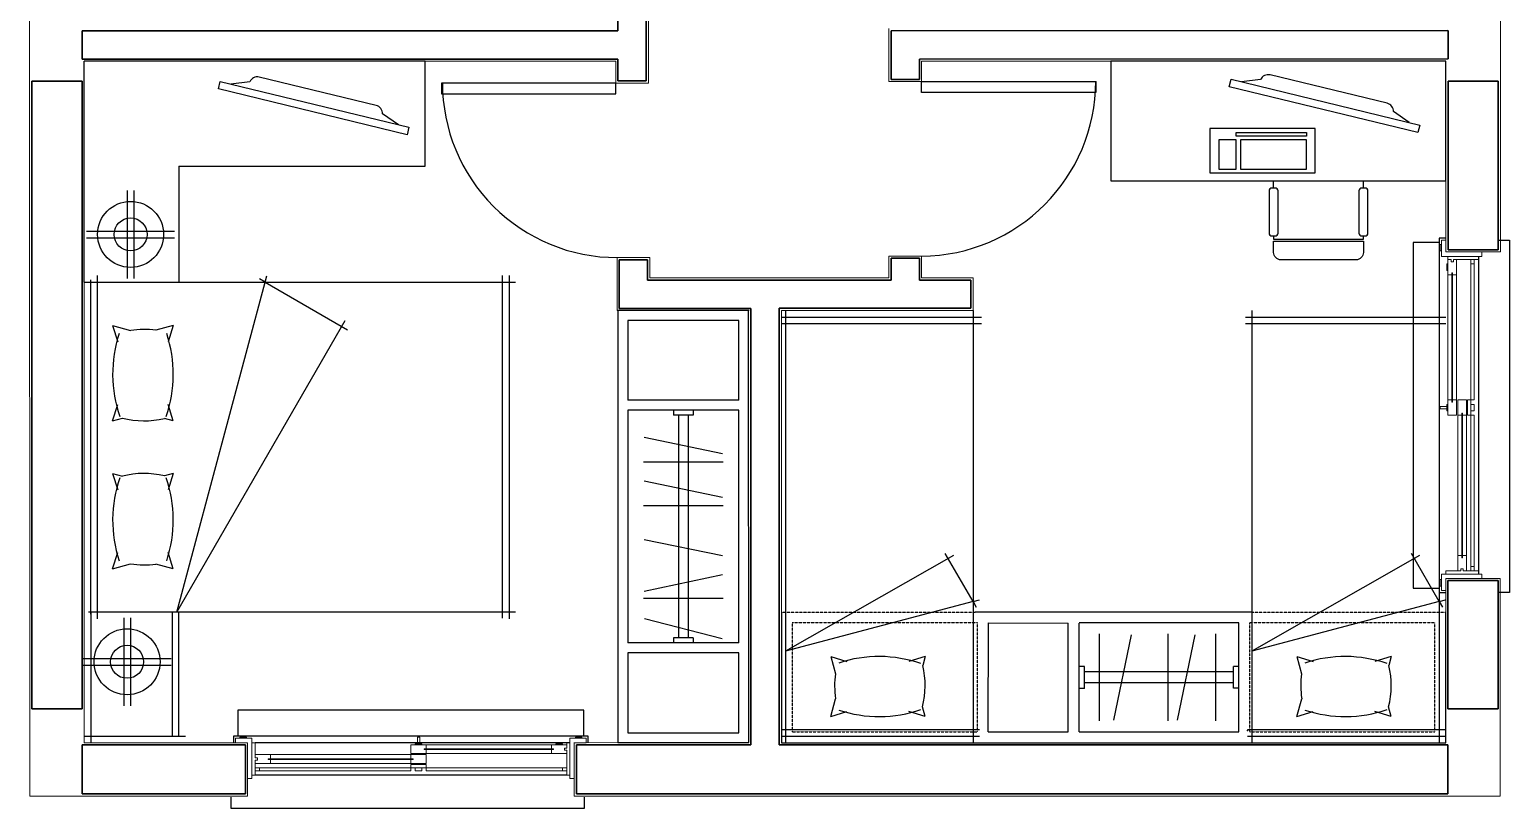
# Model space of a CAD drawing. Header units: millimetres. Extents: x -32319 to 9885, y 990 to 22164.
# Drawn here: x 2014 to 8807, y 990 to 4569 of the extents above; entities that cross this region are included whole.
import ezdxf

# ---------------------------------------------------------------- set-up
doc = ezdxf.new("R2010")
doc.units = ezdxf.units.MM
doc.linetypes.add('HIDDEN', pattern=[0.375, 0.25, -0.125])
doc.layers.add('door', color=53, linetype='Continuous')
doc.layers.add('furniture', color=34, linetype='Continuous')
for name, color, linetype, lineweight in [('plaster', 4, 'Continuous', 13), ('wall', 5, 'Continuous', 35), ('wind', 161, 'Continuous', 5)]:
    doc.layers.add(name, color=color, linetype=linetype, lineweight=lineweight)

msp = doc.modelspace()

# ---------------------------------------------------------------- linework, layer by layer
for p, q in [((8485, 3610.2), (8485, 1981.9)), ((8495, 3610.2), (8485, 3610.2)), ((8515, 3610.2), (8495, 3610.2)), ((8755.2, 3602), (8807.2, 3602)), ((8807.2, 3602), (8807.2, 1982)), ((8665, 3526.9), (8665, 2066.9)), ((8485, 1981.9), (8515, 1981.9)), ((8807.2, 1982), (8755.2, 1982)), ((4577.7, 1322.4), (2949.4, 1322.4)), ((2949.4, 1322.4), (2949.4, 1292.4)), ((4577.7, 1312.4), (4577.7, 1322.4)), ((4577.7, 1292.4), (4577.7, 1312.4))]:
    msp.add_line(p, q)
for points in [[(4494.4, 1292.4), (3049.4, 1292.4)], [(4479.4, 1142.4), (3049.4, 1142.4)], [(4559.6, 1042.3), (4559.6, 990.3), (2939.6, 990.3), (2939.6, 1042.3)]]:
    msp.add_lwpolyline(points)
at = {"layer": 'door'}
for p, q in [((3904.4, 4323.2), (3904.4, 4273.2)), ((4704.4, 4323.2), (3904.4, 4323.2)), ((4704.4, 4273.2), (4704.4, 4323.2)), ((6108.5, 4329.6), (6908.5, 4330)), ((6108.5, 4279.6), (6108.5, 4329.6)), ((6908.5, 4280), (6108.5, 4279.6)), ((6908.5, 4330), (6908.5, 4280)), ((3904.4, 4273.2), (4704.4, 4273.2))]:
    msp.add_line(p, q, dxfattribs=at)
for centre, radius, start, end in [((4710.3, 4322.8), 801.4, 179.97403, 270.00326), ((6103.9, 4332.7), 804.6, 270.33024, 359.89613)]:
    msp.add_arc(centre, radius, start, end, dxfattribs=at)
at = {"layer": 'furniture'}
for p, q in [((3829, 4423.2), (2264.3, 4423.1)), ((2264.5, 3408.2), (2264.3, 4423.1)), ((3829, 3941.7), (3829, 4423.2)), ((3605.1, 4219.9), (3067.6, 4350.3)), ((8245.8, 4230.1), (7708.3, 4360.4)), ((2880.5, 4296), (2888.8, 4330.1)), ((3746.5, 4085.9), (2880.5, 4296)), ((2888.8, 4330.1), (3754.8, 4120)), ((3024.3, 4329.4), (2936.8, 4318.4)), ((7521.2, 4306.1), (7529.5, 4340.2)), ((8387.2, 4096.1), (7521.2, 4306.1)), ((7529.5, 4340.2), (8395.5, 4130.2)), ((7665.1, 4339.5), (7577.6, 4328.6)), ((3706.7, 4131.7), (3633.9, 4181.5)), ((8347.5, 4141.8), (8274.7, 4191.7)), ((3754.8, 4120), (3746.5, 4085.9)), ((8395.5, 4130.2), (8387.2, 4096.1)), ((2699, 3941.8), (3829, 3941.8)), ((2699, 3941.8), (2699, 3408.2)), ((7724.5, 3840.8), (7724.5, 3874.3)), ((8137, 3840.8), (8137, 3874.4)), ((2462.1, 3830), (2462.1, 3425.8)), ((2492.4, 3830), (2492.4, 3425.8)), ((2275.2, 3643.1), (2679.4, 3643.1)), ((2275.2, 3612.7), (2679.4, 3612.7)), ((2264.5, 3408.2), (4245.1, 3408.2)), ((2294.8, 1882.3), (2294.8, 3418.3)), ((2325.2, 1862.1), (2325.2, 3438.5)), ((2688.9, 1892.4), (3095.1, 3408.2)), ((3095.1, 3408.2), (3068.8, 3423.3)), ((3095.1, 3408.2), (3102.9, 3437.4)), ((3095.1, 3408.2), (3473.1, 3189.9)), ((4184.5, 1864.2), (4184.5, 3439.2)), ((4214.8, 3438.5), (4214.8, 1862.1)), ((5314.8, 3277.9), (4714.8, 3277.9)), ((4714.8, 3277.9), (4714.8, 1292.6)), ((5314.8, 1292.6), (5314.7, 3277.9)), ((5486, 1292.3), (5486, 3278)), ((6344.9, 3278), (6344.9, 1292.3)), ((7625.8, 1292.3), (7625.8, 3278)), ((8484.7, 3278), (8484.7, 1292.3)), ((2394.9, 3209.4), (2477.6, 3186.5)), ((2394.9, 3209.4), (2418.5, 3133.8)), ((2673.4, 3209.4), (2593.4, 3187.3)), ((2673.4, 3209.4), (2649.8, 3133.8)), ((2688.9, 1892.4), (3462.5, 3232.2)), ((5269, 3232), (4760.7, 3232)), ((4760.7, 3232), (4760.7, 2865.4)), ((5464.8, 3247.8), (6384.3, 3247.8)), ((6384.3, 3217.5), (5464.8, 3217.5)), ((7595.5, 3247.7), (8515.1, 3247.7)), ((8515.1, 3217.3), (7595.5, 3217.3)), ((5269, 2865.4), (4760.7, 2865.4)), ((2394.9, 2771.2), (2418.5, 2846.8)), ((2673.4, 2771.2), (2649.8, 2846.8)), ((5269, 2819.5), (4760.7, 2819.5)), ((4760.7, 2819.5), (4760.7, 1750.9)), ((4969, 2819.5), (4969, 2796.6)), ((5060.7, 2796.6), (4969, 2796.6)), ((4991.9, 2796.6), (4991.9, 1773.8)), ((5037.8, 2796.6), (5037.8, 1773.8)), ((5060.7, 2819.5), (5060.7, 2796.6)), ((2394.9, 2771.2), (2439.6, 2783.6)), ((2673.4, 2771.2), (2632.4, 2782.6)), ((5194.4, 2619.8), (4835.3, 2693.9)), ((2394.9, 2529.3), (2439.6, 2517)), ((2394.9, 2529.3), (2418.5, 2453.7)), ((2673.4, 2529.3), (2632.4, 2518)), ((2673.4, 2529.3), (2649.8, 2453.7)), ((5198.2, 2581), (4831.5, 2581)), ((5194.4, 2419.1), (4835.3, 2493.2)), ((5198.2, 2380.3), (4831.5, 2380.3)), ((5194.4, 2151), (4835.3, 2225.1)), ((2394.9, 2091.2), (2418.5, 2166.8)), ((2394.9, 2091.2), (2477.6, 2114)), ((2673.4, 2091.2), (2593.4, 2113.3)), ((2673.4, 2091.2), (2649.8, 2166.8)), ((5486, 1713.7), (6256.1, 2153.2)), ((6344.9, 1941.4), (6217.4, 2162.2)), ((7625.8, 1713.7), (8396, 2153.2)), ((8484.7, 1941.4), (8357.3, 2162.2)), ((5194, 2064.3), (4835.7, 1986.3)), ((5198.2, 1955.5), (4831.5, 1955.5)), ((5486, 1713.7), (6346.8, 1941.9)), ((6344.9, 1941.4), (6373.9, 1949.2)), ((6344.9, 1941.4), (6359.9, 1915.4)), ((7625.8, 1713.7), (8486.7, 1941.9)), ((8484.7, 1941.4), (8513.7, 1949.2)), ((8484.7, 1941.4), (8499.7, 1915.4)), ((4245.1, 1892.4), (2284.7, 1892.4)), ((2294.8, 1892.4), (2294.8, 1292.4)), ((2446.1, 1866.1), (2446.1, 1461.9)), ((2476.4, 1866.1), (2476.4, 1461.9)), ((2668.7, 1892.4), (2668.7, 1322.7)), ((2699, 1322.7), (2699, 1892.4)), ((5192.4, 1770.3), (4837.2, 1861.3)), ((5464.9, 1892.2), (5464.9, 1292.2)), ((7625.8, 1892.3), (6354, 1892.3)), ((6414.9, 1342.3), (6415.1, 1842.3)), ((6415.1, 1842.3), (6781.7, 1842.2)), ((6781.5, 1342.2), (6781.7, 1842.2)), ((6831.5, 1342.1), (6831.7, 1842.1)), ((7565, 1342.3), (7565, 1842.3)), ((8515.2, 1292.4), (8515.2, 1892.4)), ((5060.7, 1773.8), (4969, 1773.8)), ((4969, 1773.8), (4969, 1750.9)), ((5060.7, 1773.8), (5060.7, 1750.9)), ((6924.7, 1392.3), (6924.7, 1792.3)), ((6990.8, 1396.4), (7071.7, 1788.2)), ((7241, 1392.3), (7241, 1792.3)), ((7283.4, 1396.4), (7364.2, 1788.2)), ((7460, 1392.3), (7460, 1792.3)), ((5269, 1750.9), (4760.7, 1750.9)), ((5269, 1705.1), (4760.7, 1705.1)), ((4760.7, 1705.1), (4760.7, 1338.4)), ((5269, 1338.4), (5269, 1705.1)), ((2259.1, 1679.2), (2663.3, 1679.2)), ((2259.1, 1648.9), (2663.3, 1648.9)), ((5691.4, 1688.3), (5713.3, 1609)), ((5691.4, 1688.3), (5766.2, 1664.9)), ((6125, 1688.3), (6050.2, 1664.9)), ((6125, 1688.3), (6113.8, 1647.6)), ((6856.5, 1642.1), (6831.5, 1642.1)), ((6856.5, 1542.1), (6856.5, 1642.1)), ((7565, 1642.3), (7540, 1642.3)), ((7540, 1542.3), (7540, 1642.3)), ((7831.3, 1688.3), (7906.1, 1664.9)), ((7831.3, 1688.3), (7853.1, 1609)), ((8264.9, 1688.3), (8190.1, 1664.9)), ((8264.9, 1688.3), (8253.7, 1647.6)), ((7540, 1617.3), (6856.5, 1617.3)), ((7540, 1567.3), (6856.5, 1567.3)), ((6856.5, 1542.1), (6831.5, 1542.1)), ((7565, 1542.3), (7540, 1542.3)), ((5691.4, 1412.6), (5714, 1494.5)), ((5691.4, 1412.6), (5766.2, 1436)), ((6125, 1412.6), (6050.2, 1436)), ((6125, 1412.6), (6112.8, 1456.9)), ((7831.3, 1412.6), (7853.9, 1494.5)), ((7831.3, 1412.6), (7906.1, 1436)), ((8264.9, 1412.6), (8190.1, 1436)), ((8264.9, 1412.6), (8252.6, 1456.9)), ((2264.5, 1322.7), (2729.4, 1322.7)), ((4714.8, 1292.6), (5314.8, 1292.6)), ((4760.7, 1338.4), (5269, 1338.4)), ((5464.9, 1352.3), (6374.9, 1352.3)), ((5464.9, 1322.3), (6374.9, 1322.3)), ((5464.9, 1292.2), (8515.2, 1292.3)), ((6414.9, 1342.3), (6781.5, 1342.3)), ((7604.7, 1352.3), (8514.7, 1352.3)), ((7604.7, 1322.3), (8514.7, 1322.3))]:
    msp.add_line(p, q, dxfattribs=at)
at = {"layer": 'furniture', "ltscale": 0.3}
for p, q in [((8365, 3590.2), (8365, 2001.9)), ((8485, 3590.2), (8365, 3590.2)), ((8365, 2001.9), (8485, 2001.9)), ((2969.4, 1442.4), (2969.4, 1322.4)), ((4557.7, 1442.4), (2969.4, 1442.4)), ((4557.7, 1322.4), (4557.7, 1442.4))]:
    msp.add_line(p, q, dxfattribs=at)
at = {"layer": 'furniture', "linetype": 'HIDDEN'}
for p, q in [((5464.9, 1892.2), (6354, 1892.3)), ((5514.9, 1842.2), (5514.9, 1342.2)), ((7615, 1342.3), (7615, 1842.3)), ((7625.8, 1892.3), (8515, 1892.4))]:
    msp.add_line(p, q, dxfattribs=at)
at = {"layer": 'furniture'}
msp.add_lwpolyline([(6977.6, 4424), (6977.6, 3874.3), (8515.1, 3874.4), (8515.1, 4424.4)], close=True, dxfattribs=at)
at = {"layer": 'furniture', "elevation": -54}
msp.add_lwpolyline([(7915.2, 4113.9), (7432.6, 4113.9), (7432.6, 3910.1), (7915.2, 3910.1)], close=True, dxfattribs=at)
at = {"layer": 'furniture'}
for points in [[(7703.9, 3828), (7703.9, 3633.6, 0.414214), (7716.7, 3620.8), (7732.3, 3620.8, 0.414214), (7745.1, 3633.6), (7745.1, 3828, 0.414214), (7732.3, 3840.8), (7716.7, 3840.8, 0.414214)], [(8116.4, 3828), (8116.4, 3633.6, 0.414214), (8129.2, 3620.8), (8144.8, 3620.8, 0.414214), (8157.6, 3633.6), (8157.6, 3828, 0.414214), (8144.8, 3840.8), (8129.2, 3840.8, 0.414214)]]:
    msp.add_lwpolyline(points, format="xyb", close=True, dxfattribs=at)
for points in [[(7724.5, 3620.8), (7724.5, 3605.1), (8137, 3605.1), (8137, 3620.8)], [(7724.5, 3597), (8137, 3597)], [(5269, 2865.4), (5269, 3232)], [(5269, 1750.9), (5269, 2819.5)], [(7565, 1842.3), (6831.7, 1842.3)], [(6831.5, 1342.3), (7565, 1342.3)]]:
    msp.add_lwpolyline(points, dxfattribs=at)
msp.add_lwpolyline([(8137, 3597), (8137, 3545.2, -0.414214), (8102.6, 3510.8), (7758.9, 3510.8, -0.414214), (7724.5, 3545.2), (7724.5, 3597)], format="xyb", dxfattribs=at)
at = {"layer": 'furniture', "linetype": 'HIDDEN'}
for points in [[(6365.1, 1342.4), (6365.1, 1842.4), (5514.9, 1842.4)], [(8465.2, 1342.4), (8465.2, 1842.4), (7615, 1842.4)], [(5514.9, 1342.3), (6365.1, 1342.4)], [(7615, 1342.3), (8465.2, 1342.4)]]:
    msp.add_lwpolyline(points, dxfattribs=at)
at = {"layer": 'furniture'}
for centre, radius in [((2477.3, 3627.9), 151.6), ((2477.3, 3627.9), 75.8), ((2461.2, 1664), 151.6), ((2461.2, 1664), 75.8)]:
    msp.add_circle(centre, radius, dxfattribs=at)
for centre, radius, start, end in [((3058.7, 4313.5), 37.8, 76.36606, 155.25394), ((7699.4, 4323.7), 37.8, 76.36606, 155.25394), ((3596.2, 4183.2), 37.8, 357.47819, 76.36606), ((8236.9, 4193.3), 37.8, 357.47819, 76.36606), ((2986.3, 2985.3), 591.4, 161.59105, 199.20246), ((2538.1, 2793.2), 397.9, 82.00717, 98.73199), ((2082, 2985.3), 591.4, 340.79754, 18.40895), ((2538.1, 3169.1), 397.9, 255.67702, 283.71647), ((2538.1, 2131.4), 397.9, 76.28353, 104.32298), ((2986.3, 2315.3), 591.4, 160.79754, 198.40895), ((2082, 2315.3), 591.4, 341.59105, 19.20246), ((2538.1, 2507.3), 397.9, 261.26801, 277.99283), ((5913.2, 1103), 585.3, 70.79754, 108.40895), ((5731.3, 1554.3), 393.8, 345.67702, 13.71647), ((8053, 1103), 585.3, 70.79754, 108.40895), ((7871.1, 1554.3), 393.8, 345.67702, 13.71647), ((6103.2, 1554.3), 393.8, 172.00717, 188.73199), ((8243.1, 1554.3), 393.8, 172.00717, 188.73199), ((5913.2, 1997.8), 585.3, 251.59105, 289.20246), ((8053, 1997.8), 585.3, 251.59105, 289.20246)]:
    msp.add_arc(centre, radius, start, end, dxfattribs=at)
msp.add_point((7604.7, 1348), dxfattribs=at)
for points in [[(7875, 4079.5, 3.2), (7553.2, 4079.5, 3.2), (7553.2, 4096.4, 6.4), (7875, 4096.4, 6.4)], [(7553.2, 4062.5), (7472.8, 4062.5), (7472.8, 3927.1, -25.4), (7553.2, 3927.1, -25.4)], [(7573.3, 4062.5), (7573.3, 3927.1, -25.4), (7875, 3927.1, -25.4), (7875, 4062.5)]]:
    msp.add_3dface(points, dxfattribs=at)
at = {"layer": 'plaster'}
for p, q in [((8765.5, 5765.4), (8765.7, 3546.9)), ((2013.6, 4733.2), (2014.4, 1046.9)), ((4854.4, 4673.2), (4854.4, 4323.2)), ((5958.5, 4329.5), (5958.7, 4573.5)), ((2264.3, 4423.2), (4704.4, 4423.2)), ((2264.3, 4423.2), (2264.5, 1292.4)), ((4704.4, 4323.2), (4704.4, 4423.2)), ((8515.1, 4424.4), (6108.5, 4423.6)), ((6108.5, 4423.6), (6108.5, 4329.6)), ((8515.1, 4424.4), (8515.1, 3546.9)), ((4854.4, 4323.2), (4704.4, 4323.2)), ((6108.5, 4329.6), (5958.5, 4329.5)), ((8765.7, 3546.9), (8515.1, 3546.9)), ((4710.4, 3521.4), (4710.4, 3277.9)), ((4860.4, 3521.4), (4710.4, 3521.4)), ((4860.4, 3521.4), (4860.4, 3427.9)), ((5958.5, 3528.1), (6108.5, 3528.1)), ((5958.5, 3427.9), (5958.5, 3527.9)), ((6108.5, 3528.1), (6108.5, 3427.9)), ((4860.4, 3427.9), (5958.5, 3427.9)), ((6344.9, 3428), (6108.5, 3427.9)), ((6344.9, 3278), (6344.9, 3428)), ((4710.4, 3277.9), (5316.5, 3277.9)), ((5314.7, 3277.9), (5314.8, 1292.6)), ((6344.9, 3278), (5464.8, 3278.1)), ((5464.8, 3278.1), (5464.9, 1292.2)), ((8765.2, 2046.9), (8515, 2046.9)), ((8515, 2046.9), (8515.2, 1292.3)), ((8765.2, 2046.9), (8765.2, 1046.9)), ((3014.4, 1292.4), (2264.5, 1292.4)), ((3014.4, 1046.9), (3014.4, 1292.4)), ((4514.4, 1292.4), (5314.8, 1292.6)), ((4514.4, 1046.9), (4514.4, 1292.5)), ((8515.2, 1292.3), (5464.8, 1292.3)), ((2014.4, 1046.9), (3014.4, 1046.9)), ((8765.2, 1046.9), (4514.4, 1046.9))]:
    msp.add_line(p, q, dxfattribs=at)
at = {"layer": 'wall'}
for p, q in [((4714.1, 4563.2), (4714.1, 4663.2)), ((4844.4, 4663.2), (4844.4, 4333.2)), ((2254.3, 4563.2), (4714.1, 4563.2)), ((2254.3, 4433.2), (2254.3, 4563.2)), ((5968.5, 4339.5), (5968.7, 4563.5)), ((5968.7, 4563.5), (8525.1, 4564.5)), ((8525.6, 4434.4), (8525.6, 4564.5)), ((2254.3, 4433.2), (4714.4, 4433.2)), ((4714.4, 4333.2), (4714.4, 4433.2)), ((8525.6, 4434.4), (6098.5, 4433.6)), ((6098.5, 4433.6), (6098.5, 4339.6)), ((2023.6, 4331.9), (2024.3, 1448.2)), ((2254.4, 4331.9), (2023.6, 4331.9)), ((2254.3, 4331.9), (2254.4, 1448.2)), ((4844.4, 4333.2), (4714.4, 4333.2)), ((6098.5, 4339.6), (5968.5, 4339.5)), ((8755.7, 4332), (8525.6, 4331.9)), ((8525.8, 4331.9), (8525.6, 3556.9)), ((8755.9, 4332), (8755.7, 3556.9)), ((8755.7, 3556.9), (8525.6, 3556.9)), ((4720.4, 3511.4), (4720.4, 3287.9)), ((4850.4, 3511.4), (4720.4, 3511.4)), ((4850.4, 3511.4), (4850.4, 3417.9)), ((5968.5, 3518.1), (6098.5, 3518.1)), ((5968.5, 3417.9), (5968.5, 3517.9)), ((6098.5, 3518.1), (6098.5, 3417.9)), ((4850.4, 3417.9), (5968.5, 3417.9)), ((6098.5, 3417.9), (6334.9, 3417.9)), ((6334.9, 3288.1), (6334.9, 3417.9)), ((4720.4, 3287.9), (5324.7, 3287.9)), ((5324.7, 3287.9), (5324.8, 1282.6)), ((6334.9, 3288.1), (5454.8, 3288.1)), ((5454.8, 3288.1), (5454.8, 1282.3)), ((8755.2, 2036.9), (8525, 2036.9)), ((8525, 2036.9), (8525.2, 1448.2)), ((8755.2, 2036.9), (8755.2, 1448.2)), ((2254.4, 1448.2), (2024.4, 1448.2)), ((8525.2, 1448.2), (8755.2, 1448.2)), ((2254.5, 1282.4), (2254.5, 1056.9)), ((3004.4, 1282.4), (2254.5, 1282.4)), ((3004.4, 1056.9), (3004.4, 1282.4)), ((4524.4, 1282.5), (5324.8, 1282.6)), ((4524.4, 1056.9), (4524.4, 1282.5)), ((8525.2, 1282.3), (5454.8, 1282.3)), ((8525.2, 1282.3), (8525.2, 1056.9)), ((2254.5, 1056.9), (3004.4, 1056.9)), ((8525.2, 1056.9), (4524.4, 1056.9))]:
    msp.add_line(p, q, dxfattribs=at)
at = {"layer": 'wind', "color": 250}
for p, q in [((8515, 3601.9), (8495, 3601.9)), ((8495, 3601.9), (8495, 3586.9)), ((8515, 3546.9), (8515, 3601.9)), ((8495, 3586.9), (8495, 3526.9)), ((8665, 3546.9), (8515, 3546.9)), ((8680, 3546.9), (8665, 3546.9)), ((8680, 3526.9), (8680, 3546.9)), ((8495, 3526.9), (8515, 3526.9)), ((8515, 3526.9), (8530, 3526.9)), ((8540, 3511.9), (8525, 3511.9)), ((8525, 3511.9), (8540, 3511.9)), ((8530, 3526.9), (8680, 3526.9)), ((8540, 3501.9), (8540, 3511.9)), ((8540, 3511.9), (8540, 3501.9)), ((8550, 3501.9), (8540, 3501.9)), ((8540, 3501.9), (8550, 3501.9)), ((8565, 3511.9), (8550, 3511.9)), ((8550, 3511.9), (8550, 3501.9)), ((8550, 3501.9), (8550, 3511.9)), ((8550, 3511.9), (8665, 3511.9)), ((8630, 3511.9), (8645, 3511.9)), ((8645, 3491.9), (8630, 3491.9)), ((8565, 3441.9), (8546.5, 3441.9)), ((8525, 2866.9), (8543.5, 2866.9)), ((8543.5, 2866.9), (8543.5, 2856.9)), ((8543.5, 2856.9), (8546.5, 2856.9)), ((8546.5, 2866.9), (8565, 2866.9)), ((8546.5, 2856.9), (8546.5, 2866.9)), ((8570, 2866.9), (8610, 2866.9)), ((8615, 2866.9), (8630, 2866.9)), ((8615, 2796.9), (8615, 2866.9)), ((8630, 2866.9), (8630, 2846.9)), ((8630, 2866.9), (8630, 2796.9)), ((8645, 2866.9), (8630, 2866.9)), ((8630, 2866.9), (8645, 2866.9)), ((8520, 2836.9), (8490, 2836.9)), ((8490, 2836.9), (8490, 2826.9)), ((8490, 2826.9), (8520, 2826.9)), ((8520, 2846.9), (8520, 2816.9)), ((8525, 2846.9), (8520, 2846.9)), ((8520, 2826.9), (8520, 2836.9)), ((8520, 2816.9), (8525, 2816.9)), ((8525, 2796.9), (8565, 2796.9)), ((8570, 2796.9), (8588.5, 2796.9)), ((8588.5, 2796.9), (8588.5, 2806.9)), ((8588.5, 2806.9), (8591.5, 2806.9)), ((8591.5, 2806.9), (8591.5, 2796.9)), ((8591.5, 2796.9), (8610, 2796.9)), ((8630, 2796.9), (8615, 2796.9)), ((8630, 2846.9), (8645, 2846.9)), ((8645, 2816.9), (8630, 2816.9)), ((8630, 2796.9), (8645, 2796.9)), ((8645, 2796.9), (8630, 2796.9)), ((8645, 2846.9), (8645, 2816.9)), ((8495, 2006.9), (8495, 2066.9)), ((8495, 2066.9), (8515, 2066.9)), ((8515, 2081.9), (8585, 2081.9)), ((8515, 2081.9), (8515, 2066.9)), ((8515, 2066.9), (8530, 2066.9)), ((8665, 2046.9), (8515, 2046.9)), ((8515, 2046.9), (8515, 1991.9)), ((8530, 2066.9), (8680, 2066.9)), ((8585, 2081.9), (8570, 2081.9)), ((8595, 2091.9), (8585, 2091.9)), ((8585, 2091.9), (8585, 2081.9)), ((8585, 2081.9), (8585, 2091.9)), ((8585, 2091.9), (8595, 2091.9)), ((8595, 2081.9), (8595, 2091.9)), ((8595, 2091.9), (8595, 2081.9)), ((8610, 2081.9), (8595, 2081.9)), ((8595, 2081.9), (8665, 2081.9)), ((8645, 2081.9), (8630, 2081.9)), ((8680, 2046.9), (8665, 2046.9)), ((8680, 2066.9), (8680, 2046.9)), ((8495, 1991.9), (8495, 2006.9)), ((8515, 1991.9), (8495, 1991.9)), ((3794.4, 1317.4), (3794.4, 1287.4)), ((3804.4, 1317.4), (3794.4, 1317.4)), ((3804.4, 1287.4), (3804.4, 1317.4)), ((3764.4, 1282.4), (3764.4, 1242.4)), ((3784.4, 1287.4), (3784.4, 1282.4)), ((3814.4, 1287.4), (3784.4, 1287.4)), ((3794.4, 1287.4), (3804.4, 1287.4)), ((3814.4, 1282.4), (3814.4, 1287.4)), ((3824.4, 1263.9), (3824.4, 1260.9)), ((3834.4, 1263.9), (3824.4, 1263.9)), ((3824.4, 1260.9), (3834.4, 1260.9)), ((3834.4, 1282.4), (3834.4, 1263.9)), ((3834.4, 1242.4), (3834.4, 1260.9)), ((3834.4, 1237.4), (3834.4, 1197.4)), ((4469.4, 1257.4), (4469.4, 1267.4)), ((4469.4, 1267.4), (4479.4, 1267.4)), ((4479.4, 1257.4), (4469.4, 1257.4)), ((4479.4, 1267.4), (4479.4, 1282.4)), ((4479.4, 1242.4), (4479.4, 1257.4)), ((3834.4, 1215.9), (3834.4, 1197.4))]:
    msp.add_line(p, q, dxfattribs=at)
at = {"layer": 'wind'}
for p, q in [((8525, 3526.9), (8525, 2796.9)), ((8565, 2796.9), (8565, 3511.9)), ((8630, 2866.9), (8630, 3511.9)), ((8645, 3511.9), (8645, 2866.9)), ((8543.5, 2866.9), (8543.5, 3441.9)), ((8546.5, 2866.9), (8546.5, 3441.9)), ((8570, 2081.9), (8570, 2866.9)), ((8610, 2866.9), (8610, 2081.9)), ((8588.5, 2151.9), (8588.5, 2796.9)), ((8591.5, 2151.9), (8591.5, 2796.9)), ((8630, 2081.9), (8630, 2796.9)), ((8645, 2796.9), (8645, 2081.9)), ((8588.5, 2151.9), (8570, 2151.9)), ((8588.5, 2151.9), (8588.5, 2141.9)), ((8588.5, 2141.9), (8591.5, 2141.9)), ((8591.5, 2141.9), (8591.5, 2151.9)), ((8610, 2151.9), (8591.5, 2151.9)), ((8495, 2041.9), (8490, 2041.9)), ((8490, 2041.9), (8490, 2011.9)), ((8630, 2101.9), (8645, 2101.9)), ((8490, 2011.9), (8495, 2011.9)), ((4479.4, 1282.4), (3764.4, 1282.4)), ((3764.4, 1242.4), (4479.4, 1242.4)), ((3834.4, 1263.9), (4409.4, 1263.9)), ((3834.4, 1260.9), (4409.4, 1260.9))]:
    msp.add_line(p, q, dxfattribs=at)
for points in [[(8495, 3551.9), (8490, 3551.9), (8490, 3581.9), (8495, 3581.9)], [(3009.4, 1312.4), (3009.4, 1317.4), (2979.4, 1317.4), (2979.4, 1312.4)], [(4519.4, 1312.4), (4519.4, 1317.4), (4549.4, 1317.4), (4549.4, 1312.4)], [(3119.4, 1218.9), (3764.4, 1218.9)], [(3119.4, 1215.9), (3764.4, 1215.9)], [(4459.4, 1162.4), (4459.4, 1177.4)]]:
    msp.add_lwpolyline(points, dxfattribs=at)
at = {"layer": 'wind', "color": 250}
for points in [[(8525, 3491.9), (8520, 3491.9), (8520, 3461.9), (8525, 3461.9)], [(8543.5, 3441.9), (8525, 3441.9)], [(8543.5, 3441.9), (8543.5, 3451.9), (8546.5, 3451.9), (8546.5, 3441.9)], [(3034.4, 1292.4), (3049.4, 1292.4), (3049.4, 1222.4), (3059.4, 1222.4), (3059.4, 1212.4), (3049.4, 1212.4), (3049.4, 1142.4), (3034.4, 1142.4)], [(4494.4, 1292.4), (4479.4, 1292.4), (4479.4, 1267.4), (4469.4, 1267.4), (4469.4, 1257.4), (4479.4, 1257.4), (4479.4, 1142.4), (4494.4, 1142.4)], [(3119.4, 1218.9), (3119.4, 1237.4)], [(3764.4, 1237.4), (3764.4, 1218.9)], [(4409.4, 1263.9), (4409.4, 1282.4)], [(4409.4, 1263.9), (4419.4, 1263.9), (4419.4, 1260.9), (4409.4, 1260.9)], [(4409.4, 1242.4), (4409.4, 1260.9)], [(4459.4, 1282.4), (4459.4, 1287.4), (4429.4, 1287.4), (4429.4, 1282.4)], [(3069.4, 1177.4), (3069.4, 1162.4)], [(3119.4, 1218.9), (3109.4, 1218.9), (3109.4, 1215.9), (3119.4, 1215.9)], [(3119.4, 1197.4), (3119.4, 1215.9)], [(3764.4, 1218.9), (3774.4, 1218.9), (3774.4, 1215.9), (3764.4, 1215.9)], [(3764.4, 1215.9), (3764.4, 1197.4)], [(3764.4, 1162.4), (3764.4, 1177.4)], [(3834.4, 1177.4), (3814.4, 1177.4), (3814.4, 1162.4), (3784.4, 1162.4), (3784.4, 1177.4)], [(3834.4, 1177.4), (3834.4, 1162.4)]]:
    msp.add_lwpolyline(points, dxfattribs=at)
for points in [[(8565, 3511.9), (8550, 3511.9), (8550, 3501.9), (8540, 3501.9), (8540, 3511.9), (8525, 3511.9), (8525, 3441.9), (8543.5, 3441.9), (8543.5, 3451.9), (8546.5, 3451.9), (8546.5, 3441.9), (8565, 3441.9)], [(8645, 3511.9), (8630, 3511.9), (8630, 3491.9), (8645, 3491.9)], [(8565, 2866.9), (8546.5, 2866.9), (8546.5, 2856.9), (8543.5, 2856.9), (8543.5, 2866.9), (8525, 2866.9), (8525, 2796.9), (8565, 2796.9)], [(8610, 2866.9), (8570, 2866.9), (8570, 2796.9), (8588.5, 2796.9), (8588.5, 2806.9), (8591.5, 2806.9), (8591.5, 2796.9), (8610, 2796.9)], [(8610, 2151.9), (8591.5, 2151.9), (8591.5, 2141.9), (8588.5, 2141.9), (8588.5, 2151.9), (8570, 2151.9), (8570, 2081.9), (8585, 2081.9), (8585, 2091.9), (8595, 2091.9), (8595, 2081.9), (8610, 2081.9)], [(8645, 2101.9), (8630, 2101.9), (8630, 2081.9), (8645, 2081.9)], [(3014.4, 1127.4), (3014.4, 1142.4), (3014.4, 1292.4), (2959.4, 1292.4), (2959.4, 1312.4), (2974.4, 1312.4), (3034.4, 1312.4), (3034.4, 1292.4), (3034.4, 1277.4), (3034.4, 1127.4)], [(4514.4, 1127.4), (4514.4, 1142.4), (4514.4, 1292.4), (4569.4, 1292.4), (4569.4, 1312.4), (4554.4, 1312.4), (4494.4, 1312.4), (4494.4, 1292.4), (4494.4, 1277.4), (4494.4, 1127.4)], [(3109.4, 1218.9), (3119.4, 1218.9), (3119.4, 1237.4), (3049.4, 1237.4), (3049.4, 1222.4), (3059.4, 1222.4), (3059.4, 1212.4), (3049.4, 1212.4), (3049.4, 1197.4), (3119.4, 1197.4), (3119.4, 1215.9), (3109.4, 1215.9)], [(3834.4, 1260.9), (3824.4, 1260.9), (3824.4, 1263.9), (3834.4, 1263.9), (3834.4, 1282.4), (3764.4, 1282.4), (3764.4, 1242.4), (3834.4, 1242.4)], [(3834.4, 1237.4), (3764.4, 1237.4), (3764.4, 1218.9), (3774.4, 1218.9), (3774.4, 1215.9), (3764.4, 1215.9), (3764.4, 1197.4), (3834.4, 1197.4)], [(4469.4, 1267.4), (4479.4, 1267.4), (4479.4, 1282.4), (4409.4, 1282.4), (4409.4, 1263.9), (4419.4, 1263.9), (4419.4, 1260.9), (4409.4, 1260.9), (4409.4, 1242.4), (4479.4, 1242.4), (4479.4, 1257.4), (4469.4, 1257.4)], [(3069.4, 1177.4), (3049.4, 1177.4), (3049.4, 1162.4), (3069.4, 1162.4)], [(3834.4, 1192.4), (3834.4, 1177.4), (3764.4, 1177.4), (3764.4, 1192.4)], [(4479.4, 1177.4), (4459.4, 1177.4), (4459.4, 1162.4), (4479.4, 1162.4)]]:
    msp.add_lwpolyline(points, close=True, dxfattribs=at)
at = {"layer": 'wind'}
for points in [[(3049.4, 1222.4), (3049.4, 1237.4), (3834.4, 1237.4), (3834.4, 1197.4), (3049.4, 1197.4), (3049.4, 1212.4), (3059.4, 1212.4), (3059.4, 1222.4)], [(3049.4, 1177.4), (3764.4, 1177.4), (3764.4, 1162.4), (3049.4, 1162.4)], [(3834.4, 1177.4), (4479.4, 1177.4), (4479.4, 1162.4), (3834.4, 1162.4)]]:
    msp.add_lwpolyline(points, close=True, dxfattribs=at)

doc.saveas('drawing.dxf')
